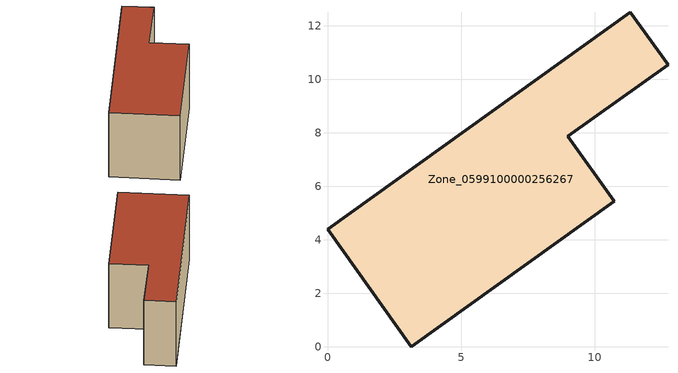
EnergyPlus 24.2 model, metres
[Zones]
Zone_0599100000256267
 floor ground (C_G): 3.13,0 0,4.39 11.33,12.51 12.73,10.54 8.98,7.88 10.73,5.44 z0
 wall outside (C_F): 12.73,10.54 11.33,12.51 0,4.39 3.13,0 10.73,5.44 8.98,7.88 12.73,10.54 z0:5.92
 roof outside (C_R): 10.73,5.44 8.98,7.88 12.73,10.54 11.33,12.51 0,4.39 3.13,0 z5.92
[BUILDING]
Pand.0599100000256267: North Axis=0; Terrain=City; Loads Convergence Tolerance Value=0.04; Temperature Convergence Tolerance Value=0.4; Solar Distribution=FullExterior; Maximum Number of Warmup Days=25; Minimum Number of Warmup Days=1
[Site:Location]
Rotterdam.The.Hague.AP_ZH_NLD Design_Conditions: Latitude=51.96; Longitude=4.45; Time Zone=1; Elevation=-4.5
[SITE:GROUNDTEMPERATURE:BUILDINGSURFACE]
18, 18, 18, 18, 18, 18, 18, 18, 18, 18, 18, 18
[MATERIAL] Thermal Absorptance=0.9; Solar Absorptance=0.7; Visible Absorptance=0.7
Name | Roughness | Thickness | Conductivity | Density | Specific Heat
G.TI.1975-1991 | MediumSmooth | 0.15 | 0.288461 | 540 | 1210
F.TI.1975-1991 | Rough | 0.3 | 0.230769 | 1920 | 840
R.TI.1975-1991 | MediumRough | 0.2 | 0.153846 | 1500 | 1000
[CONSTRUCTION]
C_G: G.TI.1975-1991
C_F: F.TI.1975-1991
C_R: R.TI.1975-1991
[ZONE]
Zone_0599100000256267: Type=1; Multiplier=1; Ceiling Height=Autocalculate; Volume=Autocalculate; Floor Area=autocalculate; Part of Total Floor Area=Yes
[ZONEINFILTRATION:DESIGNFLOWRATE]
Infil_Zone_0599100000256267: Zone or ZoneList or Space or SpaceList=Zone_0599100000256267; Schedule=AlwaysOn; Design Flow Rate Calculation Method=Flow/Area; Flow Rate per Floor Area=0.003; Constant Term Coefficient=1; Temperature Term Coefficient=0; Velocity Term Coefficient=0; Velocity Squared Term Coefficient=0
[HVACTEMPLATE:ZONE:IDEALLOADSAIRSYSTEM]
Zone_0599100000256267: Maximum Heating Supply Air Temperature=50; Minimum Cooling Supply Air Temperature=13; Maximum Heating Supply Air Humidity Ratio=0.0156; Minimum Cooling Supply Air Humidity Ratio=0.0077; Heating Limit=NoLimit; Cooling Limit=NoLimit; Dehumidification Control Type=ConstantSensibleHeatRatio; Cooling Sensible Heat Ratio=0.7; Dehumidification Setpoint=60; Humidification Control Type=None; Humidification Setpoint=30; Outdoor Air Method=None; Outdoor Air Flow Rate per Person=0.00944; Outdoor Air Flow Rate per Zone Floor Area=0; Outdoor Air Flow Rate per Zone=0; Demand Controlled Ventilation Type=None; Outdoor Air Economizer Type=NoEconomizer; Heat Recovery Type=None; Sensible Heat Recovery Effectiveness=0.7; Latent Heat Recovery Effectiveness=0.65
[ZONECONTROL:THERMOSTAT]
ThermostatControl_Zone_0599100000256267: Zone or ZoneList=Zone_0599100000256267; Control Type Schedule=DualSetpointControlType; Control 1=Thermostat_Zone_0599100000256267; Temperature Difference Between Cutout And Setpoint=0
[THERMOSTATSETPOINT:DUALSETPOINT]
Thermostat_Zone_0599100000256267: Heating Setpoint Temperature Schedule=HeatingSetpoint_Zone_0599100000256267; Cooling Setpoint Temperature Schedule=CoolingSetpoint_Zone_0599100000256267
[SCHEDULE:COMPACT]
HeatingSetpoint_Zone_0599100000256267: Through: 12/31, For: AllDays, Until: 24:00, 21
CoolingSetpoint_Zone_0599100000256267: Through: 12/31, For: AllDays, Until: 24:00, 24
DualSetpointControlType: Through: 12/31, For: AllDays, Until: 24:00, 4
AlwaysOn: Through: 12/31, For: AllDays, Until: 24:00, 1
